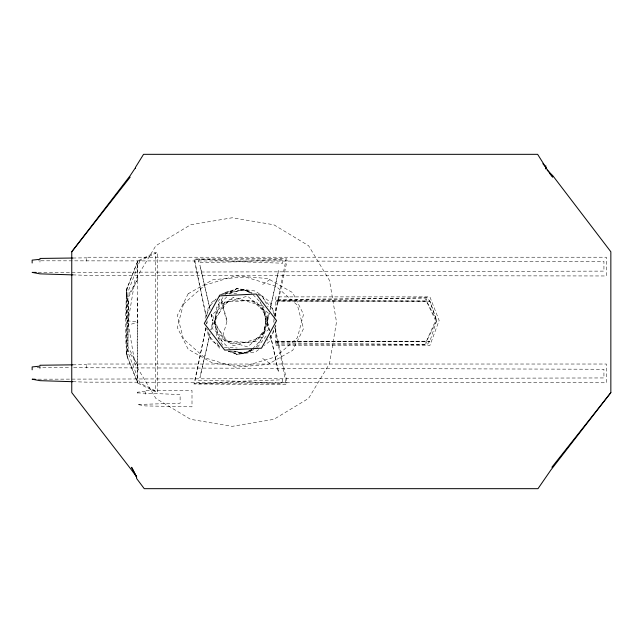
<?xml version="1.0" encoding="UTF-8"?>
<svg xmlns="http://www.w3.org/2000/svg" width="643" height="643" viewBox="0 0 643 643"><rect width="100%" height="100%" fill="white"/><g stroke="black" fill="none" stroke-linecap="round" stroke-linejoin="round"><path stroke-width="0.48" stroke-dasharray="3.21 2.41" d="M127.941 343.306L128.471 299.71L127.941 322.055L134.95 363.689L155.863 398.411L190.593 419.332L232.219 426.341L273.854 419.332L308.576 398.411L329.497 363.689L336.498 322.055L329.497 280.428L308.576 245.706L273.854 224.785L232.219 217.776L190.593 224.785L155.863 245.706L134.95 280.428L127.941 322.055M126.406 290.057C125.996 312.265 124.38 334.85 127.137 356.889L137.819 383.14L155.429 391.82L155.429 252.273L137.803 260.954L126.406 290.057L126.526 354.526L137.819 383.14C137.216 362.885 137.063 342.373 137.819 322.014C137.047 301.68 137.28 281.192 137.803 260.954L126.406 290.057L127.137 297.428L127.137 356.889M127.137 287.228L126.406 298.44L137.827 278.917L137.136 264.715L137.803 260.954M126.526 354.526L127.137 349.125L137.827 365.264L137.12 378.494L137.819 383.14M206.7 315.834L208.171 307.989L216.522 298.473M273.428 329.972L272.696 333.894L266.901 340.485M205.8 327.785L194.564 383.493L287.188 382.834L274.939 326.74M206.588 323.871L207.175 320.945M274.465 317.031L273.677 320.945L274.095 322.874M274.657 316.059L286.272 258.39L194.001 259L206.355 317.071M205.945 327.866L194.001 384L286.272 384.61L274.657 326.941M206.765 323.992L207.175 322.055M269.208 313.294L267.295 322.014L269.24 313.358M270.06 309.42L278.548 270.671L270.108 309.516M273.677 322.055L274.095 320.126M274.939 316.26L287.188 260.166L194.564 259.507L205.993 316.195M221.361 340.943L227.1 320.945L221.497 299.959M275.799 344.101L427.169 344.527L429.886 341.216L436.718 320.576L429.886 301.205L427.169 297.894L275.799 299.525M205.037 318.349L211.29 302.668L215.968 299.172M275.815 325.768L269.562 341.449L264.112 345.532M436.629 320.568L425.553 299.011L429.886 301.205L436.629 320.568L425.553 343.41L429.886 341.216L275.799 341.216M137.827 278.917L127.137 299.863L126.406 320.656L137.811 322.095L137.12 342.976L137.827 365.264L126.406 343.692L127.137 325.503L137.811 322.095L137.144 298.432M222.92 297.468L216.683 307.097L214.947 323.614L220.284 339.391L230.724 350.258M255.858 347.622L264.321 334.77L265.905 318.269L260.568 302.491L252.739 294.341M218.081 301.519L221.079 297.605M223.483 294.47L224.68 292.903L236.624 293.513M257.369 347.413L266.966 334.882M226.81 296.817L220.284 303.609L214.947 319.386L216.683 335.903L223.957 347.132M229.422 294.1L230.724 292.742L243.818 289.736L252.008 292.669M252.08 349.334L250.127 351.375L237.034 354.381L227.927 351.118M252.739 348.659L260.568 340.509L265.905 324.731L264.321 308.23L260.094 301.8M221.425 295.089L225.323 292.179L243.818 289.736L251.702 293.377M258.655 349.607L255.536 351.938L237.034 354.381L230.025 351.142M262.649 284.519L270.767 278.99M224.994 294.261L237.034 288.619L255.536 291.062L269.562 301.551L275.445 316.308M251.558 349.639L243.818 353.264L228.241 351.207M224.777 294.285L237.034 288.619L250.69 291.568M251.702 349.623L243.818 353.264L234.06 351.158M219.729 294.815L237.034 288.619L250.127 291.625L252.08 293.666M253.832 349.679L243.818 353.264L234.47 351.118M230.162 292.686L243.818 289.736L251.558 293.361M250.69 351.432L237.034 354.381L230.154 351.158M145.222 391.426L137.401 392.19L137.401 395.075M427.169 297.894L275.799 300.257L426.341 300.94L435.616 320.6L426.341 341.481L275.799 341.481M72.812 258.028L86.741 257.851M72.812 364.838L86.741 364.661M275.799 342.004L429.886 341.216M38.17 272.383L603.93 271.113L603.93 261.412L38.17 260.801M38.17 379.193L603.93 377.947L603.93 369.259L71.269 367.716M275.799 301.205L429.886 301.205L275.799 300.94M37.165 367.619L70.272 367.716M275.799 342.912L427.169 344.527M72.812 274.891L86.741 275.333L606.397 275.968L606.397 257.216L86.741 257.216L86.741 261.187M72.812 381.701L86.741 382.143L606.397 382.778L606.397 364.026L86.741 364.026L86.741 367.997M137.401 392.873L180.12 394.529L180.12 403.217L137.401 404.471L145.222 405.91L192 406.818L192 390.51L145.222 390.51L145.222 394.183M257.513 294.59L261.492 294.791L268.091 306.848M224.335 347.349L237.267 348.008M258.382 294.952L261.114 295.933L272.696 309.106L273.613 314.009M262.649 358.481L270.767 364.01M219.866 346.746L211.29 340.332L206.507 328.34M219.729 348.184L208.171 335.011L207.07 329.128M217.004 342.783L219.359 347.091M221.361 302.057L227.1 322.055M211.129 314.162L212.712 320.986L211.145 314.146M270.542 335.405L278.548 372.329L270.478 335.517M275.799 316.597L275.799 296.881L429.886 296.881L439.161 320.479L429.886 345.54L275.799 345.54L275.799 325.125M39.97 260.118L39.97 262.103M39.97 366.928L39.97 368.913M267.713 318.164L265.31 330.92L251.654 342.695L224.696 340.919L213.934 319.884L229.213 299.574L256.171 301.374L267.713 318.164M201.637 369.765L199.941 377.706L210.02 333.741L201.637 369.765M212.712 322.014L210.92 329.835L212.712 322.014M183.424 304.115L177.331 327.56L188.15 349.229L212.978 363.319L245.16 366.052L276.072 356.704L297.428 337.768L303.52 314.323L292.702 292.653L267.874 278.564L235.692 275.831L204.779 285.179L183.424 304.115M218.668 304.71L212.439 328.661L233.377 345.749L262.183 337.181L268.42 313.221L247.475 296.134L218.668 304.71M282.791 379.788L281.521 383.887L240.426 381.251L198.157 380.318L199.386 383.887L240.426 381.251L282.791 379.788M199.386 259.113L198.157 262.682L240.426 261.749L281.521 259.113L282.791 263.212L240.426 261.749L199.386 259.113M139.844 260.954L127.941 292.01L127.941 352.107L139.861 383.14L157.471 391.82L157.471 252.273L139.844 260.954M188.15 293.771L177.331 315.44L183.424 338.885L204.779 357.821L235.692 367.169L267.874 364.436L292.702 350.347L303.52 328.677L297.428 305.232L276.072 286.296L245.16 276.948L212.978 279.681L188.15 293.771M224.696 302.081L213.934 323.116L229.213 343.426L256.171 341.626L267.713 324.836L265.31 312.08L251.654 300.305L224.696 302.081M233.377 297.251L212.439 314.339L218.668 338.29L247.475 346.866L268.42 329.779L262.183 305.819L233.377 297.251M210.004 309.291L199.941 265.294L210.02 309.259M269.457 330.598L267.295 320.986L269.417 330.671"/><path stroke-width="0.96" d="M545.803 165.749L545.803 168.812L545.803 167.325L537.628 154.328L143.55 154.328L135.488 167.325L135.488 168.241M135.488 167.67L130.183 175.635L71.759 251.775L71.759 392.6L131.558 470.025L136.597 476.889L136.597 478.48L144.249 488.672L537.99 488.672L550.866 470.025L610.85 392.6L610.85 251.775L552.755 175.635L547.193 170.178M71.759 251.775L130.183 177.098M551.855 467.276L610.85 392.6M72.812 258.028L39.97 258.438L39.97 259.322L32.15 260.118L32.15 263.003M72.812 364.838L39.97 365.248L39.97 366.132L32.15 366.928L32.15 369.813M36.161 272.391L32.15 272.399L39.97 273.854L72.812 274.891M35.156 379.201L32.15 379.209L39.97 380.664L72.812 381.701M549.596 173.337L552.755 177.098L545.803 167.67M542.877 163.692L545.803 167.325M219.359 295.909L204.289 323.461L224.68 350.097L261.492 348.209L276.562 320.656L256.171 294.02L219.359 295.909M136.597 476.889L131.558 467.276L136.597 476.945"/></g></svg>
